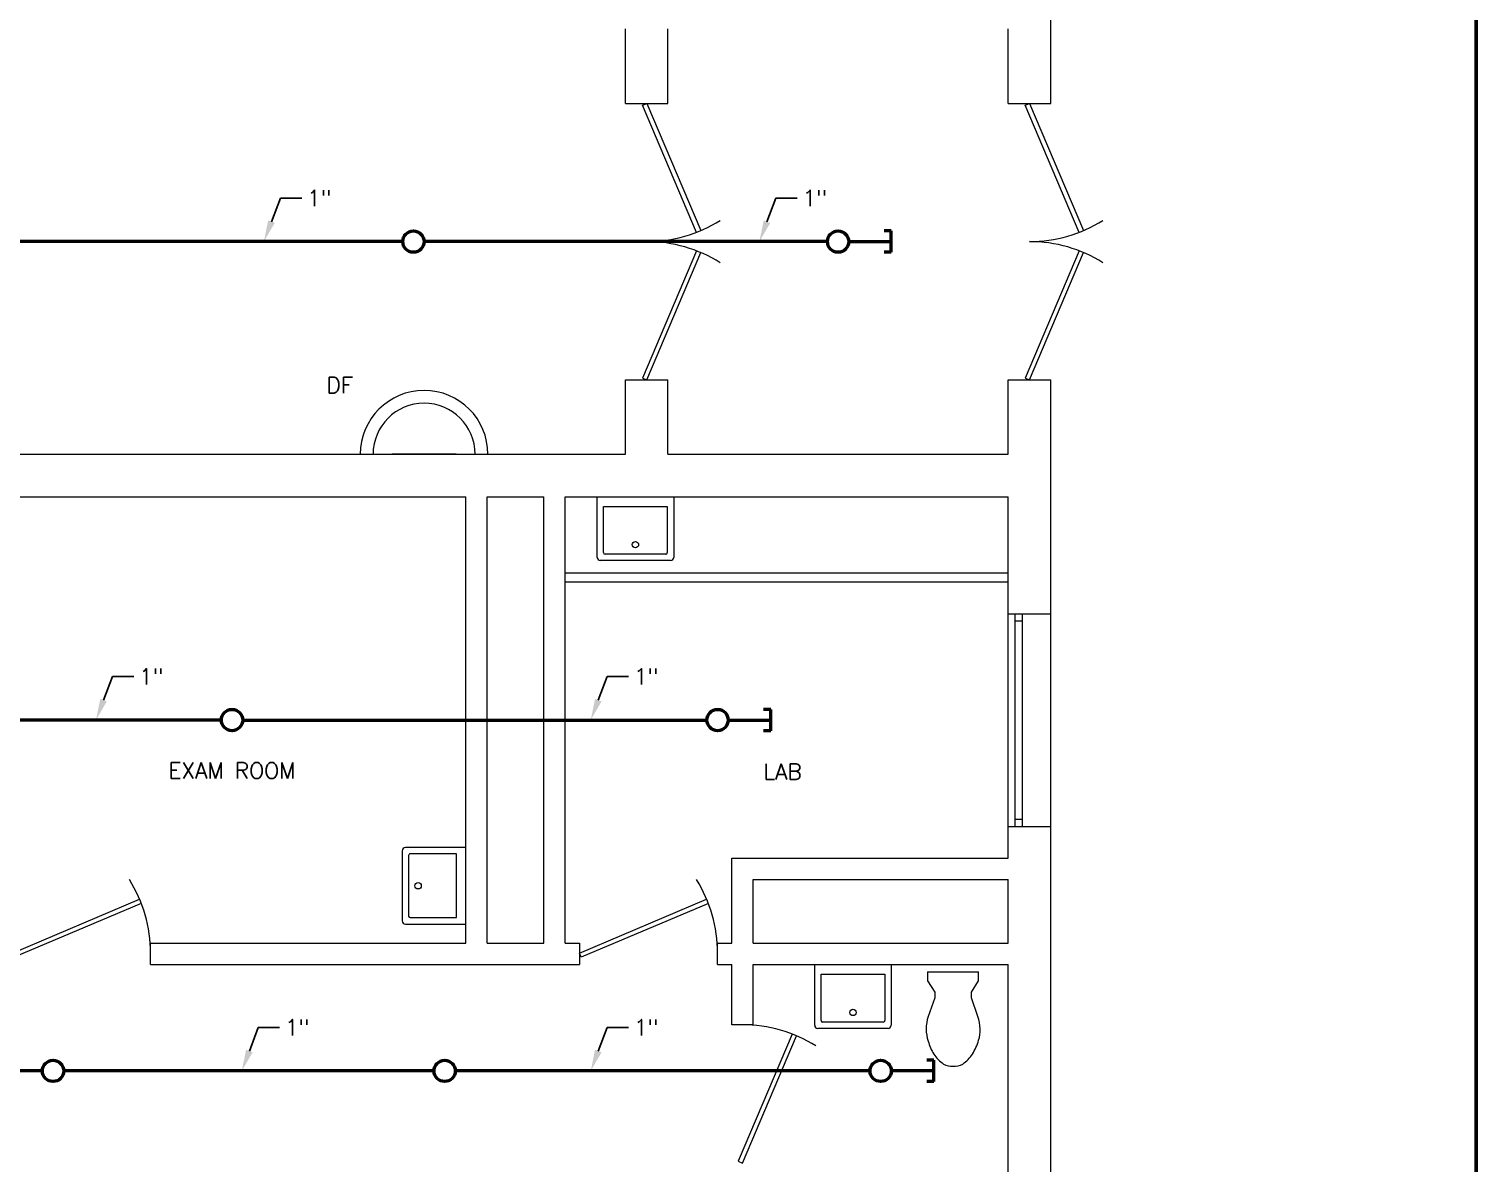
# Model space of a CAD drawing. Header units: inches. Extents: x 24 to 1704, y 24 to 1128.
# Drawn here: x 1295.7 to 1704, y 334 to 654 of the extents above; entities that cross this region are included whole.
import ezdxf
from ezdxf import colors
from ezdxf.entities.mleader import LeaderData, LeaderLine
from ezdxf.math import Vec2, Vec3

# ---------------------------------------------------------------- set-up
doc = ezdxf.new("R2010")
doc.units = ezdxf.units.IN
doc.header["$LTSCALE"] = 24
doc.header["$MEASUREMENT"] = 0
for name, color, linetype, lineweight in [('Annotations', 4, 'Continuous', 25), ('Arc Thin', 107, 'Continuous', 5), ('Borderline', 5, 'Continuous', 60), ('Objects Thick', 3, 'Continuous', 50)]:
    doc.layers.add(name, color=color, linetype=linetype, lineweight=lineweight)
doc.styles.add('DF Text', font='romans.shx')

# ---------------------------------------------------------------- blocks, each defined once
blk = doc.blocks.new('Sprinkler')
at = {"layer": 'Objects Thick'}
blk.add_circle((0, 0), 3, dxfattribs=at)

msp = doc.modelspace()

# ---------------------------------------------------------------- linework, layer by layer
at = {"layer": 'Arc Thin'}
for p, q in [((1584, 633), (1584, 1008)), ((1464, 633), (1464, 654)), ((1476, 633), (1476, 654)), ((1572, 633), (1572, 654)), ((1464, 633), (1476, 633)), ((1468.8, 632.49), (1470, 633)), ((1470, 633), (1485.24, 597.1)), ((1572, 633), (1584, 633)), ((1576.8, 632.49), (1578, 633)), ((1578, 633), (1593.24, 597.1)), ((1484.03, 596.61), (1468.8, 632.49)), ((1592.03, 596.61), (1576.8, 632.49)), ((1484.03, 591.39), (1468.8, 555.51)), ((1470, 555), (1485.24, 590.9)), ((1592.03, 591.39), (1576.8, 555.51)), ((1578, 555), (1593.24, 590.9)), ((1468.8, 555.51), (1470, 555)), ((1576.8, 555.51), (1578, 555)), ((1464, 534), (1464, 555)), ((1464, 555), (1476, 555)), ((1464, 555), (1476, 555)), ((1476, 534), (1476, 555)), ((1572, 534), (1572, 555)), ((1572, 555), (1584, 555)), ((1584, 192), (1584, 555)), ((1272.99, 534), (1464, 534)), ((1416.19, 534), (1398.19, 534)), ((1476, 534), (1572, 534)), ((1287, 522), (1419, 522)), ((1419, 396), (1419, 522)), ((1425, 522), (1441, 522)), ((1425, 396), (1425, 522)), ((1441, 396), (1441, 522)), ((1447, 522), (1572, 522)), ((1447, 396), (1447, 522)), ((1456.01, 504.9), (1456.01, 522)), ((1457.81, 506.25), (1457.81, 519.3)), ((1457.81, 519.3), (1475.81, 519.3)), ((1475.81, 519.3), (1475.81, 506.25)), ((1477.61, 522), (1477.61, 504.9)), ((1572, 420), (1572, 522)), ((1476.71, 504), (1456.91, 504)), ((1475.36, 505.8), (1458.26, 505.8)), ((1447, 500.5), (1572, 500.5)), ((1447, 498), (1572, 498)), ((1572, 489), (1584, 489)), ((1574, 429), (1574, 489)), ((1574, 487), (1576, 487)), ((1576, 429), (1576, 489)), ((1572, 429), (1584, 429)), ((1574, 431), (1576, 431)), ((1401, 422.14), (1401, 402.34)), ((1419, 423.04), (1401.9, 423.04)), ((1402.8, 420.79), (1402.8, 403.69)), ((1416.3, 421.24), (1403.25, 421.24)), ((1416.3, 403.24), (1416.3, 421.24)), ((1494, 396), (1494, 420)), ((1494, 420), (1572, 420)), ((1500, 396), (1500, 414)), ((1500, 414), (1572, 414)), ((1572, 396), (1572, 414)), ((1291.01, 393.25), (1326.91, 408.49)), ((1451.01, 393.25), (1486.91, 408.49)), ((1327.39, 407.28), (1291.51, 392.05)), ((1487.39, 407.28), (1451.51, 392.05)), ((1401.9, 401.44), (1419, 401.44)), ((1403.25, 403.24), (1416.3, 403.24)), ((1330.01, 396), (1419, 396)), ((1330.01, 390), (1330.01, 396)), ((1425, 396), (1441, 396)), ((1447, 396), (1451.01, 396)), ((1451.01, 396), (1451.01, 390)), ((1451.51, 392.05), (1451.01, 393.25)), ((1490.01, 396), (1494, 396)), ((1490.01, 390), (1490.01, 396)), ((1500, 396), (1572, 396)), ((1330.01, 390), (1451.01, 390)), ((1490.01, 390), (1494, 390)), ((1494, 373), (1494, 390)), ((1500, 390), (1525.8, 390)), ((1500, 373), (1500, 390)), ((1517.39, 372.9), (1517.39, 390)), ((1525.8, 390), (1572, 390)), ((1538.99, 390), (1538.99, 372.9)), ((1549.26, 388), (1549.26, 385.43)), ((1549.26, 388), (1563.64, 388)), ((1563.64, 385.43), (1563.64, 388)), ((1572, 330), (1572, 390)), ((1519.19, 374.25), (1519.19, 387.3)), ((1519.19, 387.3), (1537.19, 387.3)), ((1537.19, 387.3), (1537.19, 374.25)), ((1549.26, 385.43), (1551.27, 382.26)), ((1561.63, 382.26), (1563.64, 385.43)), ((1551.27, 380.62), (1549.42, 375.35)), ((1551.27, 382.26), (1551.27, 380.62)), ((1561.63, 380.62), (1561.63, 382.26)), ((1563.47, 375.35), (1561.63, 380.62)), ((1500, 373), (1494, 373)), ((1538.09, 372), (1518.29, 372)), ((1536.74, 373.8), (1519.64, 373.8)), ((1511.03, 370.39), (1495.8, 334.51)), ((1497, 334), (1512.24, 369.9)), ((1495.8, 334.51), (1497, 334))]:
    msp.add_line(p, q, dxfattribs=at)
for centre in [(1466.81, 508.5), (1405.5, 412.24), (1528.19, 376.5)]:
    msp.add_circle(centre, 0.9, dxfattribs=at)
for centre, radius, start, end in [((1470, 633), 39, 270, 302.1063), ((1578, 633), 39, 270, 302.1063), ((1470, 555), 39, 57.8937, 90), ((1578, 555), 39, 57.8937, 90), ((1407.19, 534), 18, 0, 180), ((1407.19, 534), 14.4, 0, 180), ((1456.91, 504.9), 0.9, 180.0001, 270), ((1458.26, 506.25), 0.45, 179.9999, 269.9999), ((1475.36, 506.25), 0.45, 269.9998, 0.0001), ((1476.71, 504.9), 0.9, 269.9999, 359.9999), ((1401.9, 422.14), 0.9, 90.0001, 180.0001), ((1403.25, 420.79), 0.45, 89.9999, 180.0002), ((1291.01, 393.25), 39, 0, 32.1063), ((1451.01, 393.25), 39, 0, 32.1063), ((1401.9, 402.34), 0.9, 180, 269.9999), ((1403.25, 403.69), 0.45, 180.0001, 270.0001), ((1497, 334), 39, 57.8937, 90), ((1518.29, 372.9), 0.9, 180.0001, 270), ((1519.64, 374.25), 0.45, 179.9999, 269.9999), ((1536.74, 374.25), 0.45, 269.9998, 0.0001), ((1538.09, 372.9), 0.9, 269.9999, 359.9999), ((1559.65, 371.86), 10.8, 161.1646, 180), ((1559.65, 371.86), 10.8, 180, 198.8354), ((1553.25, 371.86), 10.8, 360, 18.8354), ((1555.81, 371.32), 8.26, 341.1646, 3.7754), ((1562.52, 371.87), 13.56, 194.9626, 211.7838), ((1549.74, 372.43), 14.39, 327.6462, 344.7553), ((1560.54, 371.32), 11.6, 214.6359, 233.9389), ((1552.36, 371.32), 11.6, 306.0611, 325.3641), ((1556.45, 367.39), 6.09, 243.2988, 270), ((1556.45, 367.39), 6.09, 270, 296.7012)]:
    msp.add_arc(centre, radius, start, end, dxfattribs=at)
at = {"layer": 'Borderline'}
msp.add_line((1704, 1128), (1704, 24), dxfattribs=at)
at = {"layer": 'Objects Thick'}
for p, q in [((1539, 597), (1537, 597)), ((1539, 591), (1539, 597)), ((1401.18, 594), (1261.18, 594)), ((1521, 594), (1407.18, 594)), ((1527, 594), (1539, 594)), ((1539, 591), (1537, 591)), ((1504.98, 462), (1502.98, 462)), ((1504.98, 456), (1504.98, 462)), ((1350, 459), (1201.5, 459)), ((1356, 459), (1486.98, 459)), ((1492.98, 459), (1504.98, 459)), ((1504.98, 456), (1502.98, 456)), ((1299.5, 360), (1195, 360)), ((1410, 360), (1305.5, 360)), ((1533, 360), (1416, 360)), ((1551, 360), (1539, 360)), ((1551, 363), (1549, 363)), ((1551, 357), (1551, 363)), ((1551, 357), (1549, 357))]:
    msp.add_line(p, q, dxfattribs=at)

# ---------------------------------------------------------------- block references
for p in [(1404.18, 594), (1524, 594), (1353, 459), (1489.98, 459), (1302.5, 360), (1413, 360), (1536, 360)]:
    msp.add_blockref('Sprinkler', p, dxfattribs=at)

# ---------------------------------------------------------------- texts
at = {"layer": 'Arc Thin', "char_height": 4.5, "attachment_point": 5, "style": 'DF Text'}
for s, insert, width in [('DF', (1383.42, 553.52), 5904), ('EXAM ROOM', (1353, 444.74), 6336), ('LAB', (1508.34, 444.43), 5904)]:
    msp.add_mtext(s, dxfattribs=dict(at, insert=insert, width=width))

# ---------------------------------------------------------------- leaders
at = {"layer": 'Annotations'}
ml = msp.add_multileader_mtext('Standard', dxfattribs=at)
ml.set_content('\\A1;1"', color=256, style='DF Text')
ml.set_leader_properties()
ml.build(insert=Vec2(0, 0))
ml.multileader.update_dxf_attribs({"dogleg_length": 0.125, "arrow_head_size": 6, "scale": 48})
ctx = ml.context
ctx.base_point, ctx.scale, ctx.char_height, ctx.arrow_head_size, ctx.landing_gap_size, ctx.plane_origin = Vec3(1372.65, 606.27), 48, 4.5, 6, 1.5, Vec3(1361.98, 594)
notes = []
notes.append((ctx, [(0, (1, 1, 0), (1366.65, 606.27), (1, 0), 6, [(0, [(1361.98, 594)], 0, [])])]))
ctx.mtext.insert, ctx.mtext.flow_direction = Vec3(1374.15, 608.52), 5
ml = msp.add_multileader_mtext('Standard', dxfattribs=at)
ml.set_content('\\A1;1"', color=256, style='DF Text')
ml.set_leader_properties()
ml.build(insert=Vec2(0, 0))
ml.multileader.update_dxf_attribs({"dogleg_length": 0.125, "arrow_head_size": 6, "scale": 48})
ctx = ml.context
ctx.base_point, ctx.scale, ctx.char_height, ctx.arrow_head_size, ctx.landing_gap_size, ctx.plane_origin = Vec3(1512.46, 606.27), 48, 4.5, 6, 1.5, Vec3(1501.79, 594)
notes.append((ctx, [(0, (1, 1, 0), (1506.46, 606.27), (1, 0), 6, [(0, [(1501.79, 594)], 0, [])])]))
ctx.mtext.insert, ctx.mtext.flow_direction = Vec3(1513.96, 608.52), 5
ml = msp.add_multileader_mtext('Standard', dxfattribs=at)
ml.set_content('\\A1;1"', color=256, style='DF Text')
ml.set_leader_properties()
ml.build(insert=Vec2(0, 0))
ml.multileader.update_dxf_attribs({"dogleg_length": 0.125, "arrow_head_size": 6, "scale": 48})
ctx = ml.context
ctx.base_point, ctx.scale, ctx.char_height, ctx.arrow_head_size, ctx.landing_gap_size, ctx.plane_origin = Vec3(1325.27, 471.27), 48, 4.5, 6, 1.5, Vec3(1314.61, 459)
notes.append((ctx, [(0, (1, 1, 0), (1319.27, 471.27), (1, 0), 6, [(0, [(1314.61, 459)], 0, [])])]))
ctx.mtext.insert, ctx.mtext.flow_direction = Vec3(1326.77, 473.52), 5
ml = msp.add_multileader_mtext('Standard', dxfattribs=at)
ml.set_content('\\A1;1"', color=256, style='DF Text')
ml.set_leader_properties()
ml.build(insert=Vec2(0, 0))
ml.multileader.update_dxf_attribs({"dogleg_length": 0.125, "arrow_head_size": 6, "scale": 48})
ctx = ml.context
ctx.base_point, ctx.scale, ctx.char_height, ctx.arrow_head_size, ctx.landing_gap_size, ctx.plane_origin = Vec3(1464.87, 471.27), 48, 4.5, 6, 1.5, Vec3(1454.21, 459)
notes.append((ctx, [(0, (1, 1, 0), (1458.87, 471.27), (1, 0), 6, [(0, [(1454.21, 459)], 0, [])])]))
ctx.mtext.insert, ctx.mtext.flow_direction = Vec3(1466.37, 473.52), 5
ml = msp.add_multileader_mtext('Standard', dxfattribs=at)
ml.set_content('\\A1;1"', color=256, style='DF Text')
ml.set_leader_properties()
ml.build(insert=Vec2(0, 0))
ml.multileader.update_dxf_attribs({"dogleg_length": 0.125, "arrow_head_size": 6, "scale": 48})
ctx = ml.context
ctx.base_point, ctx.scale, ctx.char_height, ctx.arrow_head_size, ctx.landing_gap_size, ctx.plane_origin = Vec3(1366.41, 372.27), 48, 4.5, 6, 1.5, Vec3(1355.75, 360)
notes.append((ctx, [(0, (1, 1, 0), (1360.41, 372.27), (1, 0), 6, [(0, [(1355.75, 360)], 0, [])])]))
ctx.mtext.insert, ctx.mtext.flow_direction = Vec3(1367.91, 374.52), 5
ml = msp.add_multileader_mtext('Standard', dxfattribs=at)
ml.set_content('\\A1;1"', color=256, style='DF Text')
ml.set_leader_properties()
ml.build(insert=Vec2(0, 0))
ml.multileader.update_dxf_attribs({"dogleg_length": 0.125, "arrow_head_size": 6, "scale": 48})
ctx = ml.context
ctx.base_point, ctx.scale, ctx.char_height, ctx.arrow_head_size, ctx.landing_gap_size, ctx.plane_origin = Vec3(1464.87, 372.27), 48, 4.5, 6, 1.5, Vec3(1454.21, 360)
notes.append((ctx, [(0, (1, 1, 0), (1458.87, 372.27), (1, 0), 6, [(0, [(1454.21, 360)], 0, [])])]))
ctx.mtext.insert, ctx.mtext.flow_direction = Vec3(1466.37, 374.52), 5
for ctx, leaders in notes:
    for number, flags, end, landing, length, lines in leaders:
        leader = LeaderData()
        leader.index, (leader.has_last_leader_line, leader.has_dogleg_vector, leader.attachment_direction) = number, flags
        leader.last_leader_point, leader.dogleg_vector, leader.dogleg_length = Vec3(end), Vec3(landing), length
        for number, points, colour, breaks in lines:
            line = LeaderLine()
            line.index, line.vertices, line.color, line.breaks = number, Vec3.list(points), colors.encode_raw_color(colour), breaks
            leader.lines.append(line)
        ctx.leaders.append(leader)

doc.saveas('drawing.dxf')
